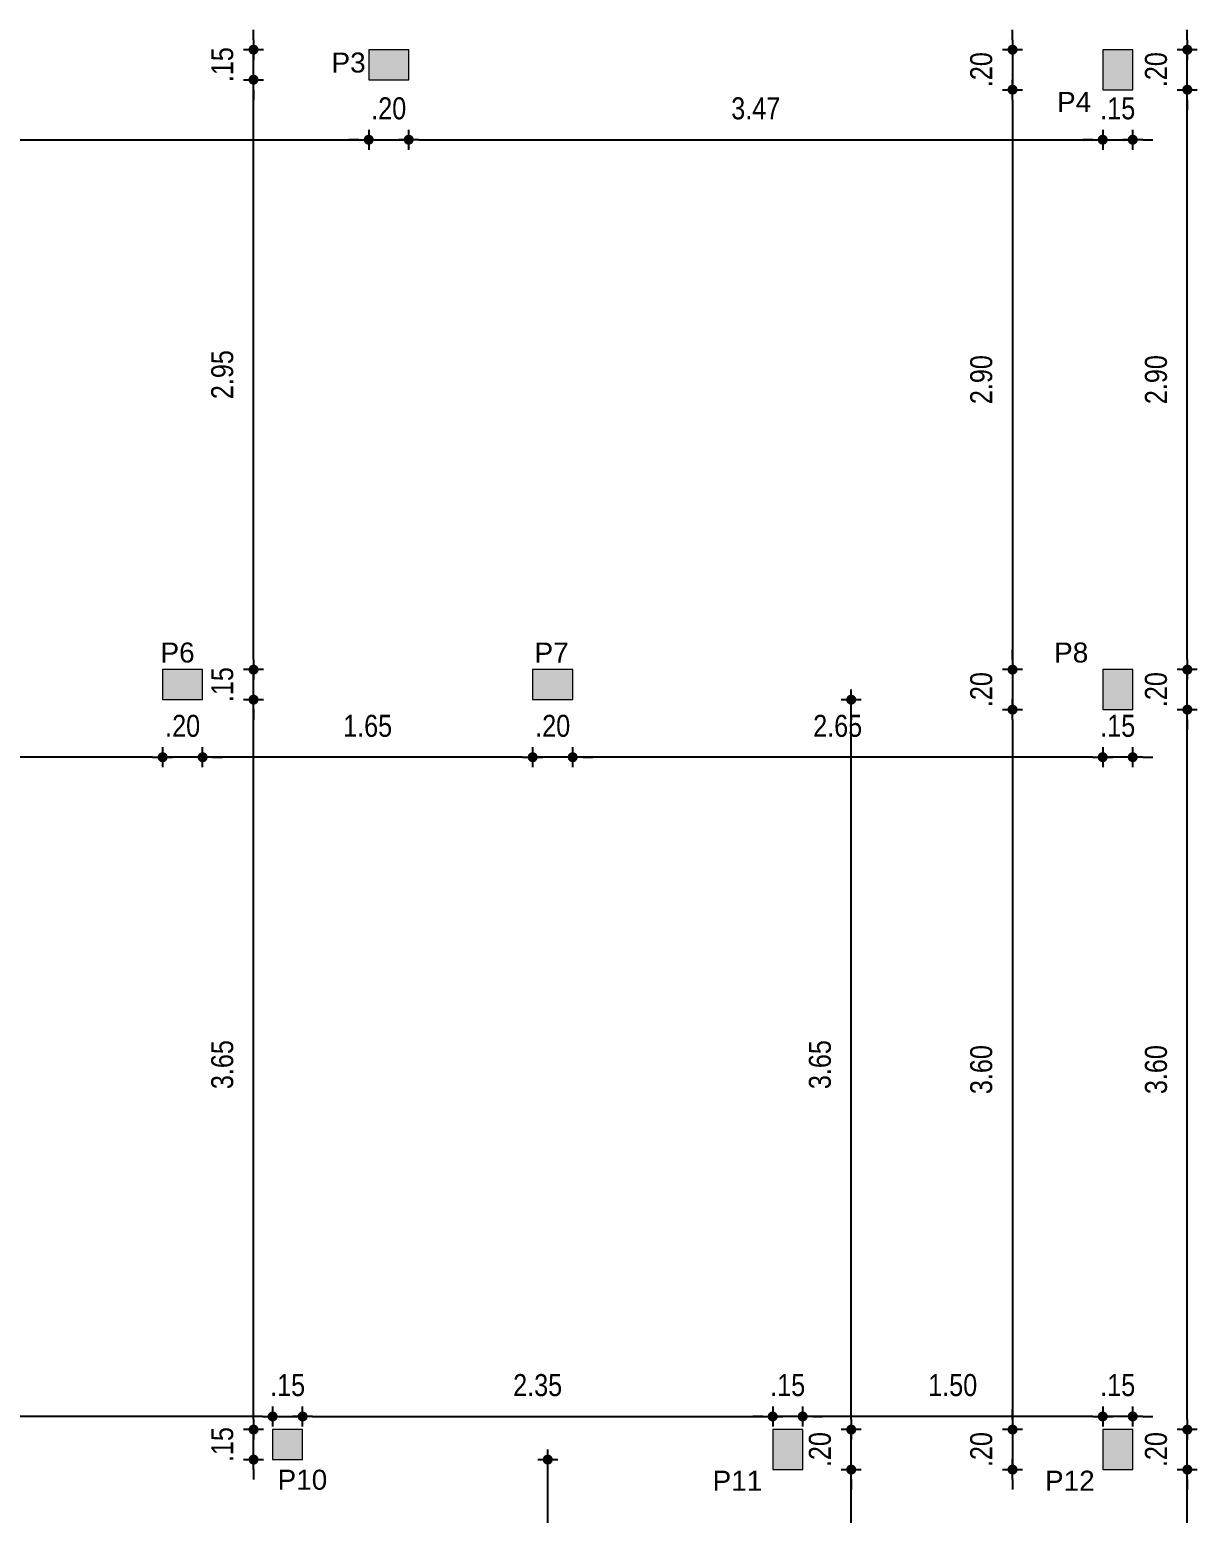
# Model space of a CAD drawing. Header units: millimetres. Extents: x 3212 to 6878, y 1640 to 3386.
# Drawn here: x 3345.85 to 3351.68, y 1711.59 to 1719 of the extents above; entities that cross this region are included whole.
import ezdxf

# ---------------------------------------------------------------- set-up
doc = ezdxf.new("R2010")
doc.units = ezdxf.units.MM
doc.header["$LTSCALE"] = 0.8
doc.layers.add('COTA', color=2, linetype='Continuous')
doc.layers.add('COTAS', color=53, linetype='Continuous', lineweight=9)
doc.layers.add('pilares', color=1, linetype='Continuous', lineweight=9)
doc.styles.add('CARIMBO_DADOS', font='arial.ttf', dxfattribs={"height": 0.1})
doc.styles.add('F2', font='ARIALN.TTF')
doc.dimstyles.new('ARQUITETURA', dxfattribs={"dimtxt": 0.11, "dimasz": 0.05, "dimexe": 0.1, "dimexo": 0, "dimgap": 0.1, "dimtad": 1, "dimzin": 5, "dimdsep": 46, "dimtxsty": 'F2', "dimblk": 'COTA', "dimcen": 0, "dimse1": 1, "dimse2": 1, "dimadec": 0, "dimazin": 0, "dimtfac": 2, "dimtix": 1, "dimtmove": 2, "dimatfit": 3, "dimldrblk": 'COTA', "dimfxl": 0, "dimtolj": 1, "dimtzin": 5, "dimarcsym": 0})

# ---------------------------------------------------------------- blocks, each defined once
blk = doc.blocks.new('COTA')
at = {"layer": 'COTA'}
for p, q in [((-1, 0), (1, 0)), ((0, 1), (0, -1))]:
    blk.add_line(p, q, dxfattribs=at)
at = {"layer": 'COTA', "const_width": 0.5}
blk.add_lwpolyline([(-0.25, 0, 1), (0.25, 0, 1)], format="xyb", close=True, dxfattribs=at)
blk = doc.blocks.new('*D842')
at = {"layer": 'COTAS', "color": 0, "lineweight": -2, "transparency": 16777216}
for p, q in [((3350.7611, 1718.9544), (3350.7611, 1719.0044)), ((3350.7611, 1718.9044), (3350.7611, 1718.7044)), ((3350.7611, 1718.6544), (3350.7611, 1718.6044))]:
    blk.add_line(p, q, dxfattribs=at)
at = {"layer": 'Defpoints', "color": 0, "transparency": 16777216}
for p in [(3351.3618, 1718.9044), (3350.7611, 1718.7044), (3351.3618, 1718.7044)]:
    blk.add_point(p, dxfattribs=at)
at = {"layer": 'COTAS', "color": 0, "lineweight": -2, "transparency": 16777216, "xscale": 0.05, "yscale": 0.05, "zscale": 0.05}
for p, rotation in [((3350.7611, 1718.9044), 270), ((3350.7611, 1718.7044), 90)]:
    blk.add_blockref('COTA', p, dxfattribs=dict(at, rotation=rotation))
at = {"layer": 'COTAS', "color": 0, "transparency": 16777216, "insert": (3350.6049, 1718.8044), "char_height": 0.11, "attachment_point": 5, "rotation": 90, "style": 'F2'}
blk.add_mtext('\\A1;.20', dxfattribs=at)
blk = doc.blocks.new('*D843')
at = {"layer": 'COTAS', "color": 0, "lineweight": -2, "transparency": 16777216}
blk.add_line((3350.7611, 1718.6544), (3350.7611, 1715.8544), dxfattribs=at)
at = {"layer": 'Defpoints', "color": 0, "transparency": 16777216}
for p in [(3351.3618, 1718.7044), (3350.7611, 1715.8044), (3351.2118, 1715.8044)]:
    blk.add_point(p, dxfattribs=at)
at = {"layer": 'COTAS', "color": 0, "lineweight": -2, "transparency": 16777216, "xscale": 0.05, "yscale": 0.05, "zscale": 0.05}
for p, rotation in [((3350.7611, 1718.7044), 90), ((3350.7611, 1715.8044), 270)]:
    blk.add_blockref('COTA', p, dxfattribs=dict(at, rotation=rotation))
at = {"layer": 'COTAS', "color": 0, "transparency": 16777216, "insert": (3350.6049, 1717.2544), "char_height": 0.11, "attachment_point": 5, "rotation": 90, "style": 'F2'}
blk.add_mtext('\\A1;2.90', dxfattribs=at)
blk = doc.blocks.new('*D844')
at = {"layer": 'COTAS', "color": 0, "lineweight": -2, "transparency": 16777216}
for p, q in [((3350.7611, 1715.8544), (3350.7611, 1715.9044)), ((3350.7611, 1715.8044), (3350.7611, 1715.6044)), ((3350.7611, 1715.5544), (3350.7611, 1715.5044))]:
    blk.add_line(p, q, dxfattribs=at)
at = {"layer": 'Defpoints', "color": 0, "transparency": 16777216}
for p in [(3351.2118, 1715.8044), (3350.7611, 1715.6044), (3351.2118, 1715.6044)]:
    blk.add_point(p, dxfattribs=at)
at = {"layer": 'COTAS', "color": 0, "lineweight": -2, "transparency": 16777216, "xscale": 0.05, "yscale": 0.05, "zscale": 0.05}
for p, rotation in [((3350.7611, 1715.8044), 270), ((3350.7611, 1715.6044), 90)]:
    blk.add_blockref('COTA', p, dxfattribs=dict(at, rotation=rotation))
at = {"layer": 'COTAS', "color": 0, "transparency": 16777216, "insert": (3350.6049, 1715.7044), "char_height": 0.11, "attachment_point": 5, "rotation": 90, "style": 'F2'}
blk.add_mtext('\\A1;.20', dxfattribs=at)
blk = doc.blocks.new('*D845')
at = {"layer": 'COTAS', "color": 0, "lineweight": -2, "transparency": 16777216}
blk.add_line((3350.7611, 1715.5544), (3350.7611, 1712.0544), dxfattribs=at)
at = {"layer": 'Defpoints', "color": 0, "transparency": 16777216}
for p in [(3351.2118, 1715.6044), (3350.7611, 1712.0044), (3351.2118, 1712.0044)]:
    blk.add_point(p, dxfattribs=at)
at = {"layer": 'COTAS', "color": 0, "lineweight": -2, "transparency": 16777216, "xscale": 0.05, "yscale": 0.05, "zscale": 0.05}
for p, rotation in [((3350.7611, 1715.6044), 90), ((3350.7611, 1712.0044), 270)]:
    blk.add_blockref('COTA', p, dxfattribs=dict(at, rotation=rotation))
at = {"layer": 'COTAS', "color": 0, "transparency": 16777216, "insert": (3350.6049, 1713.8044), "char_height": 0.11, "attachment_point": 5, "rotation": 90, "style": 'F2'}
blk.add_mtext('\\A1;3.60', dxfattribs=at)
blk = doc.blocks.new('*D846')
at = {"layer": 'COTAS', "color": 0, "lineweight": -2, "transparency": 16777216}
for p, q in [((3350.7611, 1712.0544), (3350.7611, 1712.1044)), ((3350.7611, 1712.0044), (3350.7611, 1711.8044)), ((3350.7611, 1711.7544), (3350.7611, 1711.7044))]:
    blk.add_line(p, q, dxfattribs=at)
at = {"layer": 'Defpoints', "color": 0, "transparency": 16777216}
for p in [(3351.2118, 1712.0044), (3350.7611, 1711.8044), (3351.2118, 1711.8044)]:
    blk.add_point(p, dxfattribs=at)
at = {"layer": 'COTAS', "color": 0, "lineweight": -2, "transparency": 16777216, "xscale": 0.05, "yscale": 0.05, "zscale": 0.05}
for p, rotation in [((3350.7611, 1712.0044), 270), ((3350.7611, 1711.8044), 90)]:
    blk.add_blockref('COTA', p, dxfattribs=dict(at, rotation=rotation))
at = {"layer": 'COTAS', "color": 0, "transparency": 16777216, "insert": (3350.6049, 1711.9044), "char_height": 0.11, "attachment_point": 5, "rotation": 90, "style": 'F2'}
blk.add_mtext('\\A1;.20', dxfattribs=at)
blk = doc.blocks.new('*D747')
at = {"layer": 'COTAS', "color": 0, "lineweight": -2, "transparency": 16777216}
blk.add_line((3343.8618, 1718.4542), (3347.4921, 1718.4542), dxfattribs=at)
at = {"layer": 'Defpoints', "color": 0, "transparency": 16777216}
for p in [(3343.8118, 1718.6042), (3347.5421, 1718.6042), (3347.5421, 1718.4542)]:
    blk.add_point(p, dxfattribs=at)
at = {"layer": 'COTAS', "color": 0, "lineweight": -2, "transparency": 16777216, "xscale": 0.05, "yscale": 0.05, "zscale": 0.05, "rotation": 180}
blk.add_blockref('COTA', (3343.8118, 1718.4542), dxfattribs=at)
at = {"layer": 'COTAS', "color": 0, "lineweight": -2, "transparency": 16777216, "xscale": 0.05, "yscale": 0.05, "zscale": 0.05}
blk.add_blockref('COTA', (3347.5421, 1718.4542), dxfattribs=at)
at = {"layer": 'COTAS', "color": 0, "transparency": 16777216, "insert": (3345.677, 1718.6104), "char_height": 0.11, "attachment_point": 5, "style": 'F2'}
blk.add_mtext('\\A1;3.73', dxfattribs=at)
blk = doc.blocks.new('*D748')
at = {"layer": 'COTAS', "color": 0, "lineweight": -2, "transparency": 16777216}
for p, q in [((3347.4921, 1718.4542), (3347.4421, 1718.4542)), ((3347.5421, 1718.4542), (3347.7421, 1718.4542)), ((3347.7921, 1718.4542), (3347.8421, 1718.4542))]:
    blk.add_line(p, q, dxfattribs=at)
at = {"layer": 'Defpoints', "color": 0, "transparency": 16777216}
for p in [(3347.5421, 1718.6042), (3347.7421, 1718.4542), (3347.7421, 1718.4542)]:
    blk.add_point(p, dxfattribs=at)
at = {"layer": 'COTAS', "color": 0, "lineweight": -2, "transparency": 16777216, "xscale": 0.05, "yscale": 0.05, "zscale": 0.05}
blk.add_blockref('COTA', (3347.5421, 1718.4542), dxfattribs=at)
at = {"layer": 'COTAS', "color": 0, "lineweight": -2, "transparency": 16777216, "xscale": 0.05, "yscale": 0.05, "zscale": 0.05, "rotation": 180}
blk.add_blockref('COTA', (3347.7421, 1718.4542), dxfattribs=at)
at = {"layer": 'COTAS', "color": 0, "transparency": 16777216, "insert": (3347.6421, 1718.6104), "char_height": 0.11, "attachment_point": 5, "style": 'F2'}
blk.add_mtext('\\A1;.20', dxfattribs=at)
blk = doc.blocks.new('*D749')
at = {"layer": 'COTAS', "color": 0, "lineweight": -2, "transparency": 16777216}
blk.add_line((3347.7921, 1718.4542), (3351.1618, 1718.4542), dxfattribs=at)
at = {"layer": 'Defpoints', "color": 0, "transparency": 16777216}
for p in [(3347.7421, 1718.4542), (3351.2118, 1718.4542), (3351.2118, 1718.4542)]:
    blk.add_point(p, dxfattribs=at)
at = {"layer": 'COTAS', "color": 0, "lineweight": -2, "transparency": 16777216, "xscale": 0.05, "yscale": 0.05, "zscale": 0.05, "rotation": 180}
blk.add_blockref('COTA', (3347.7421, 1718.4542), dxfattribs=at)
at = {"layer": 'COTAS', "color": 0, "lineweight": -2, "transparency": 16777216, "xscale": 0.05, "yscale": 0.05, "zscale": 0.05}
blk.add_blockref('COTA', (3351.2118, 1718.4542), dxfattribs=at)
at = {"layer": 'COTAS', "color": 0, "transparency": 16777216, "insert": (3349.477, 1718.6104), "char_height": 0.11, "attachment_point": 5, "style": 'F2'}
blk.add_mtext('\\A1;3.47', dxfattribs=at)
blk = doc.blocks.new('*D750')
at = {"layer": 'COTAS', "color": 0, "lineweight": -2, "transparency": 16777216}
for p, q in [((3351.1618, 1718.4542), (3351.1118, 1718.4542)), ((3351.2118, 1718.4542), (3351.3618, 1718.4542)), ((3351.4118, 1718.4542), (3351.4618, 1718.4542))]:
    blk.add_line(p, q, dxfattribs=at)
at = {"layer": 'Defpoints', "color": 0, "transparency": 16777216}
for p in [(3351.2118, 1718.4542), (3351.3618, 1718.4542), (3351.3618, 1718.4542)]:
    blk.add_point(p, dxfattribs=at)
at = {"layer": 'COTAS', "color": 0, "lineweight": -2, "transparency": 16777216, "xscale": 0.05, "yscale": 0.05, "zscale": 0.05}
blk.add_blockref('COTA', (3351.2118, 1718.4542), dxfattribs=at)
at = {"layer": 'COTAS', "color": 0, "lineweight": -2, "transparency": 16777216, "xscale": 0.05, "yscale": 0.05, "zscale": 0.05, "rotation": 180}
blk.add_blockref('COTA', (3351.3618, 1718.4542), dxfattribs=at)
at = {"layer": 'COTAS', "color": 0, "transparency": 16777216, "insert": (3351.2868, 1718.6104), "char_height": 0.11, "attachment_point": 5, "style": 'F2'}
blk.add_mtext('\\A1;.15', dxfattribs=at)
blk = doc.blocks.new('*D853')
at = {"layer": 'COTAS', "color": 0, "lineweight": -2, "transparency": 16777216}
blk.add_line((3351.1618, 1712.0702), (3349.7618, 1712.0702), dxfattribs=at)
at = {"layer": 'Defpoints', "color": 0, "transparency": 16777216}
for p in [(3349.7118, 1712.0702), (3349.7118, 1712.0044), (3351.2118, 1712.0044)]:
    blk.add_point(p, dxfattribs=at)
at = {"layer": 'COTAS', "color": 0, "lineweight": -2, "transparency": 16777216, "xscale": 0.05, "yscale": 0.05, "zscale": 0.05, "rotation": 180}
blk.add_blockref('COTA', (3349.7118, 1712.0702), dxfattribs=at)
at = {"layer": 'COTAS', "color": 0, "lineweight": -2, "transparency": 16777216, "xscale": 0.05, "yscale": 0.05, "zscale": 0.05}
blk.add_blockref('COTA', (3351.2118, 1712.0702), dxfattribs=at)
at = {"layer": 'COTAS', "color": 0, "transparency": 16777216, "insert": (3350.4618, 1712.2263), "char_height": 0.11, "attachment_point": 5, "style": 'F2'}
blk.add_mtext('\\A1;1.50', dxfattribs=at)
blk = doc.blocks.new('*D854')
at = {"layer": 'COTAS', "color": 0, "lineweight": -2, "transparency": 16777216}
for p, q in [((3349.5118, 1712.0702), (3349.4618, 1712.0702)), ((3349.7118, 1712.0702), (3349.5618, 1712.0702)), ((3349.7618, 1712.0702), (3349.8118, 1712.0702))]:
    blk.add_line(p, q, dxfattribs=at)
at = {"layer": 'Defpoints', "color": 0, "transparency": 16777216}
for p in [(3349.5618, 1712.0702), (3349.5618, 1712.0044), (3349.7118, 1712.0044)]:
    blk.add_point(p, dxfattribs=at)
at = {"layer": 'COTAS', "color": 0, "lineweight": -2, "transparency": 16777216, "xscale": 0.05, "yscale": 0.05, "zscale": 0.05}
blk.add_blockref('COTA', (3349.5618, 1712.0702), dxfattribs=at)
at = {"layer": 'COTAS', "color": 0, "lineweight": -2, "transparency": 16777216, "xscale": 0.05, "yscale": 0.05, "zscale": 0.05, "rotation": 180}
blk.add_blockref('COTA', (3349.7118, 1712.0702), dxfattribs=at)
at = {"layer": 'COTAS', "color": 0, "transparency": 16777216, "insert": (3349.6368, 1712.2263), "char_height": 0.11, "attachment_point": 5, "style": 'F2'}
blk.add_mtext('\\A1;.15', dxfattribs=at)
blk = doc.blocks.new('*D757')
at = {"layer": 'COTAS', "color": 0, "lineweight": -2, "transparency": 16777216}
blk.add_line((3347.0118, 1712.0702), (3343.8618, 1712.0702), dxfattribs=at)
at = {"layer": 'Defpoints', "color": 0, "transparency": 16777216}
for p in [(3343.8118, 1712.0702), (3343.8118, 1712.0044), (3347.0618, 1712.0044)]:
    blk.add_point(p, dxfattribs=at)
at = {"layer": 'COTAS', "color": 0, "lineweight": -2, "transparency": 16777216, "xscale": 0.05, "yscale": 0.05, "zscale": 0.05, "rotation": 180}
blk.add_blockref('COTA', (3343.8118, 1712.0702), dxfattribs=at)
at = {"layer": 'COTAS', "color": 0, "lineweight": -2, "transparency": 16777216, "xscale": 0.05, "yscale": 0.05, "zscale": 0.05}
blk.add_blockref('COTA', (3347.0618, 1712.0702), dxfattribs=at)
at = {"layer": 'COTAS', "color": 0, "transparency": 16777216, "insert": (3345.4368, 1712.2263), "char_height": 0.11, "attachment_point": 5, "style": 'F2'}
blk.add_mtext('\\A1;3.25', dxfattribs=at)
blk = doc.blocks.new('*D855')
at = {"layer": 'COTAS', "color": 0, "lineweight": -2, "transparency": 16777216}
for p, q in [((3351.1618, 1712.0702), (3351.1118, 1712.0702)), ((3351.3618, 1712.0702), (3351.2118, 1712.0702)), ((3351.4118, 1712.0702), (3351.4618, 1712.0702))]:
    blk.add_line(p, q, dxfattribs=at)
at = {"layer": 'Defpoints', "color": 0, "transparency": 16777216}
for p in [(3351.2118, 1712.0702), (3351.2118, 1712.0044), (3351.3618, 1712.0044)]:
    blk.add_point(p, dxfattribs=at)
at = {"layer": 'COTAS', "color": 0, "lineweight": -2, "transparency": 16777216, "xscale": 0.05, "yscale": 0.05, "zscale": 0.05}
blk.add_blockref('COTA', (3351.2118, 1712.0702), dxfattribs=at)
at = {"layer": 'COTAS', "color": 0, "lineweight": -2, "transparency": 16777216, "xscale": 0.05, "yscale": 0.05, "zscale": 0.05, "rotation": 180}
blk.add_blockref('COTA', (3351.3618, 1712.0702), dxfattribs=at)
at = {"layer": 'COTAS', "color": 0, "transparency": 16777216, "insert": (3351.2868, 1712.2263), "char_height": 0.11, "attachment_point": 5, "style": 'F2'}
blk.add_mtext('\\A1;.15', dxfattribs=at)
blk = doc.blocks.new('*D856')
at = {"layer": 'COTAS', "color": 0, "lineweight": -2, "transparency": 16777216}
for p, q in [((3351.1618, 1715.3666), (3351.1118, 1715.3666)), ((3351.3618, 1715.3666), (3351.2118, 1715.3666)), ((3351.4118, 1715.3666), (3351.4618, 1715.3666))]:
    blk.add_line(p, q, dxfattribs=at)
at = {"layer": 'Defpoints', "color": 0, "transparency": 16777216}
for p in [(3351.2118, 1715.8044), (3351.3618, 1715.8044), (3351.2118, 1715.3666)]:
    blk.add_point(p, dxfattribs=at)
at = {"layer": 'COTAS', "color": 0, "lineweight": -2, "transparency": 16777216, "xscale": 0.05, "yscale": 0.05, "zscale": 0.05}
blk.add_blockref('COTA', (3351.2118, 1715.3666), dxfattribs=at)
at = {"layer": 'COTAS', "color": 0, "lineweight": -2, "transparency": 16777216, "xscale": 0.05, "yscale": 0.05, "zscale": 0.05, "rotation": 180}
blk.add_blockref('COTA', (3351.3618, 1715.3666), dxfattribs=at)
at = {"layer": 'COTAS', "color": 0, "transparency": 16777216, "insert": (3351.2868, 1715.5227), "char_height": 0.11, "attachment_point": 5, "style": 'F2'}
blk.add_mtext('\\A1;.15', dxfattribs=at)
blk = doc.blocks.new('*D857')
at = {"layer": 'COTAS', "color": 0, "lineweight": -2, "transparency": 16777216}
blk.add_line((3351.1618, 1715.3666), (3348.6118, 1715.3666), dxfattribs=at)
at = {"layer": 'Defpoints', "color": 0, "transparency": 16777216}
for p in [(3351.2118, 1715.8044), (3348.5618, 1715.6544), (3348.5618, 1715.3666)]:
    blk.add_point(p, dxfattribs=at)
at = {"layer": 'COTAS', "color": 0, "lineweight": -2, "transparency": 16777216, "xscale": 0.05, "yscale": 0.05, "zscale": 0.05, "rotation": 180}
blk.add_blockref('COTA', (3348.5618, 1715.3666), dxfattribs=at)
at = {"layer": 'COTAS', "color": 0, "lineweight": -2, "transparency": 16777216, "xscale": 0.05, "yscale": 0.05, "zscale": 0.05}
blk.add_blockref('COTA', (3351.2118, 1715.3666), dxfattribs=at)
at = {"layer": 'COTAS', "color": 0, "transparency": 16777216, "insert": (3349.8868, 1715.5227), "char_height": 0.11, "attachment_point": 5, "style": 'F2'}
blk.add_mtext('\\A1;2.65', dxfattribs=at)
blk = doc.blocks.new('*D858')
at = {"layer": 'COTAS', "color": 0, "lineweight": -2, "transparency": 16777216}
for p, q in [((3348.3118, 1715.3666), (3348.2618, 1715.3666)), ((3348.5618, 1715.3666), (3348.3618, 1715.3666)), ((3348.6118, 1715.3666), (3348.6618, 1715.3666))]:
    blk.add_line(p, q, dxfattribs=at)
at = {"layer": 'Defpoints', "color": 0, "transparency": 16777216}
for p in [(3348.3618, 1715.6544), (3348.5618, 1715.6544), (3348.3618, 1715.3666)]:
    blk.add_point(p, dxfattribs=at)
at = {"layer": 'COTAS', "color": 0, "lineweight": -2, "transparency": 16777216, "xscale": 0.05, "yscale": 0.05, "zscale": 0.05}
blk.add_blockref('COTA', (3348.3618, 1715.3666), dxfattribs=at)
at = {"layer": 'COTAS', "color": 0, "lineweight": -2, "transparency": 16777216, "xscale": 0.05, "yscale": 0.05, "zscale": 0.05, "rotation": 180}
blk.add_blockref('COTA', (3348.5618, 1715.3666), dxfattribs=at)
at = {"layer": 'COTAS', "color": 0, "transparency": 16777216, "insert": (3348.4618, 1715.5227), "char_height": 0.11, "attachment_point": 5, "style": 'F2'}
blk.add_mtext('\\A1;.20', dxfattribs=at)
blk = doc.blocks.new('*D859')
at = {"layer": 'COTAS', "color": 0, "lineweight": -2, "transparency": 16777216}
blk.add_line((3348.3118, 1715.3666), (3346.7618, 1715.3666), dxfattribs=at)
at = {"layer": 'Defpoints', "color": 0, "transparency": 16777216}
for p in [(3346.7118, 1715.6544), (3348.3618, 1715.6544), (3346.7118, 1715.3666)]:
    blk.add_point(p, dxfattribs=at)
at = {"layer": 'COTAS', "color": 0, "lineweight": -2, "transparency": 16777216, "xscale": 0.05, "yscale": 0.05, "zscale": 0.05, "rotation": 180}
blk.add_blockref('COTA', (3346.7118, 1715.3666), dxfattribs=at)
at = {"layer": 'COTAS', "color": 0, "lineweight": -2, "transparency": 16777216, "xscale": 0.05, "yscale": 0.05, "zscale": 0.05}
blk.add_blockref('COTA', (3348.3618, 1715.3666), dxfattribs=at)
at = {"layer": 'COTAS', "color": 0, "transparency": 16777216, "insert": (3347.5368, 1715.5227), "char_height": 0.11, "attachment_point": 5, "style": 'F2'}
blk.add_mtext('\\A1;1.65', dxfattribs=at)
blk = doc.blocks.new('*D860')
at = {"layer": 'COTAS', "color": 0, "lineweight": -2, "transparency": 16777216}
for p, q in [((3346.4618, 1715.3666), (3346.4118, 1715.3666)), ((3346.7118, 1715.3666), (3346.5118, 1715.3666)), ((3346.7618, 1715.3666), (3346.8118, 1715.3666))]:
    blk.add_line(p, q, dxfattribs=at)
at = {"layer": 'Defpoints', "color": 0, "transparency": 16777216}
for p in [(3346.5118, 1715.6544), (3346.7118, 1715.6544), (3346.5118, 1715.3666)]:
    blk.add_point(p, dxfattribs=at)
at = {"layer": 'COTAS', "color": 0, "lineweight": -2, "transparency": 16777216, "xscale": 0.05, "yscale": 0.05, "zscale": 0.05}
blk.add_blockref('COTA', (3346.5118, 1715.3666), dxfattribs=at)
at = {"layer": 'COTAS', "color": 0, "lineweight": -2, "transparency": 16777216, "xscale": 0.05, "yscale": 0.05, "zscale": 0.05, "rotation": 180}
blk.add_blockref('COTA', (3346.7118, 1715.3666), dxfattribs=at)
at = {"layer": 'COTAS', "color": 0, "transparency": 16777216, "insert": (3346.6118, 1715.5227), "char_height": 0.11, "attachment_point": 5, "style": 'F2'}
blk.add_mtext('\\A1;.20', dxfattribs=at)
blk = doc.blocks.new('*D861')
at = {"layer": 'COTAS', "color": 0, "lineweight": -2, "transparency": 16777216}
blk.add_line((3346.4618, 1715.3666), (3343.8618, 1715.3666), dxfattribs=at)
at = {"layer": 'Defpoints', "color": 0, "transparency": 16777216}
for p in [(3346.5118, 1715.6544), (3343.8118, 1715.6044), (3343.8118, 1715.3666)]:
    blk.add_point(p, dxfattribs=at)
at = {"layer": 'COTAS', "color": 0, "lineweight": -2, "transparency": 16777216, "xscale": 0.05, "yscale": 0.05, "zscale": 0.05, "rotation": 180}
blk.add_blockref('COTA', (3343.8118, 1715.3666), dxfattribs=at)
at = {"layer": 'COTAS', "color": 0, "lineweight": -2, "transparency": 16777216, "xscale": 0.05, "yscale": 0.05, "zscale": 0.05}
blk.add_blockref('COTA', (3346.5118, 1715.3666), dxfattribs=at)
at = {"layer": 'COTAS', "color": 0, "transparency": 16777216, "insert": (3345.1618, 1715.5227), "char_height": 0.11, "attachment_point": 5, "style": 'F2'}
blk.add_mtext('\\A1;2.70', dxfattribs=at)
blk = doc.blocks.new('*D823')
at = {"layer": 'COTAS', "color": 0, "lineweight": -2, "transparency": 16777216}
blk.add_line((3351.6348, 1708.4044), (3351.6348, 1711.7544), dxfattribs=at)
at = {"layer": 'Defpoints', "color": 0, "transparency": 16777216}
for p in [(3351.3618, 1711.8044), (3351.6348, 1711.8044), (3351.3618, 1708.3544)]:
    blk.add_point(p, dxfattribs=at)
at = {"layer": 'COTAS', "color": 0, "lineweight": -2, "transparency": 16777216, "xscale": 0.05, "yscale": 0.05, "zscale": 0.05}
for p, rotation in [((3351.6348, 1711.8044), 90), ((3351.6348, 1708.3544), 270)]:
    blk.add_blockref('COTA', p, dxfattribs=dict(at, rotation=rotation))
at = {"layer": 'COTAS', "color": 0, "transparency": 16777216, "insert": (3351.4786, 1710.0794), "char_height": 0.11, "attachment_point": 5, "rotation": 90, "style": 'F2'}
blk.add_mtext('\\A1;3.45', dxfattribs=at)
blk = doc.blocks.new('*D824')
at = {"layer": 'COTAS', "color": 0, "lineweight": -2, "transparency": 16777216}
for p, q in [((3351.6348, 1712.0544), (3351.6348, 1712.1044)), ((3351.6348, 1711.8044), (3351.6348, 1712.0044)), ((3351.6348, 1711.7544), (3351.6348, 1711.7044))]:
    blk.add_line(p, q, dxfattribs=at)
at = {"layer": 'Defpoints', "color": 0, "transparency": 16777216}
for p in [(3351.3618, 1712.0044), (3351.6348, 1712.0044), (3351.3618, 1711.8044)]:
    blk.add_point(p, dxfattribs=at)
at = {"layer": 'COTAS', "color": 0, "lineweight": -2, "transparency": 16777216, "xscale": 0.05, "yscale": 0.05, "zscale": 0.05}
for p, rotation in [((3351.6348, 1712.0044), 270), ((3351.6348, 1711.8044), 90)]:
    blk.add_blockref('COTA', p, dxfattribs=dict(at, rotation=rotation))
at = {"layer": 'COTAS', "color": 0, "transparency": 16777216, "insert": (3351.4786, 1711.9044), "char_height": 0.11, "attachment_point": 5, "rotation": 90, "style": 'F2'}
blk.add_mtext('\\A1;.20', dxfattribs=at)
blk = doc.blocks.new('*D825')
at = {"layer": 'COTAS', "color": 0, "lineweight": -2, "transparency": 16777216}
blk.add_line((3351.6348, 1712.0544), (3351.6348, 1715.5544), dxfattribs=at)
at = {"layer": 'Defpoints', "color": 0, "transparency": 16777216}
for p in [(3351.3618, 1715.6044), (3351.6348, 1715.6044), (3351.3618, 1712.0044)]:
    blk.add_point(p, dxfattribs=at)
at = {"layer": 'COTAS', "color": 0, "lineweight": -2, "transparency": 16777216, "xscale": 0.05, "yscale": 0.05, "zscale": 0.05}
for p, rotation in [((3351.6348, 1715.6044), 90), ((3351.6348, 1712.0044), 270)]:
    blk.add_blockref('COTA', p, dxfattribs=dict(at, rotation=rotation))
at = {"layer": 'COTAS', "color": 0, "transparency": 16777216, "insert": (3351.4786, 1713.8044), "char_height": 0.11, "attachment_point": 5, "rotation": 90, "style": 'F2'}
blk.add_mtext('\\A1;3.60', dxfattribs=at)
blk = doc.blocks.new('*D826')
at = {"layer": 'COTAS', "color": 0, "lineweight": -2, "transparency": 16777216}
for p, q in [((3351.6348, 1715.8544), (3351.6348, 1715.9044)), ((3351.6348, 1715.6044), (3351.6348, 1715.8044)), ((3351.6348, 1715.5544), (3351.6348, 1715.5044))]:
    blk.add_line(p, q, dxfattribs=at)
at = {"layer": 'Defpoints', "color": 0, "transparency": 16777216}
for p in [(3351.3618, 1715.8044), (3351.6348, 1715.8044), (3351.3618, 1715.6044)]:
    blk.add_point(p, dxfattribs=at)
at = {"layer": 'COTAS', "color": 0, "lineweight": -2, "transparency": 16777216, "xscale": 0.05, "yscale": 0.05, "zscale": 0.05}
for p, rotation in [((3351.6348, 1715.8044), 270), ((3351.6348, 1715.6044), 90)]:
    blk.add_blockref('COTA', p, dxfattribs=dict(at, rotation=rotation))
at = {"layer": 'COTAS', "color": 0, "transparency": 16777216, "insert": (3351.4786, 1715.7044), "char_height": 0.11, "attachment_point": 5, "rotation": 90, "style": 'F2'}
blk.add_mtext('\\A1;.20', dxfattribs=at)
blk = doc.blocks.new('*D736')
at = {"layer": 'COTAS', "color": 0, "lineweight": -2, "transparency": 16777216}
blk.add_line((3351.6348, 1715.8544), (3351.6348, 1718.6544), dxfattribs=at)
at = {"layer": 'Defpoints', "color": 0, "transparency": 16777216}
for p in [(3351.3618, 1718.7044), (3351.6348, 1718.7044), (3351.3618, 1715.8044)]:
    blk.add_point(p, dxfattribs=at)
at = {"layer": 'COTAS', "color": 0, "lineweight": -2, "transparency": 16777216, "xscale": 0.05, "yscale": 0.05, "zscale": 0.05}
for p, rotation in [((3351.6348, 1718.7044), 90), ((3351.6348, 1715.8044), 270)]:
    blk.add_blockref('COTA', p, dxfattribs=dict(at, rotation=rotation))
at = {"layer": 'COTAS', "color": 0, "transparency": 16777216, "insert": (3351.4786, 1717.2544), "char_height": 0.11, "attachment_point": 5, "rotation": 90, "style": 'F2'}
blk.add_mtext('\\A1;2.90', dxfattribs=at)
blk = doc.blocks.new('*D737')
at = {"layer": 'COTAS', "color": 0, "lineweight": -2, "transparency": 16777216}
for p, q in [((3351.6348, 1718.9544), (3351.6348, 1719.0044)), ((3351.6348, 1718.7044), (3351.6348, 1718.9044)), ((3351.6348, 1718.6544), (3351.6348, 1718.6044))]:
    blk.add_line(p, q, dxfattribs=at)
at = {"layer": 'Defpoints', "color": 0, "transparency": 16777216}
for p in [(3351.3618, 1718.9044), (3351.6348, 1718.9044), (3351.3618, 1718.7044)]:
    blk.add_point(p, dxfattribs=at)
at = {"layer": 'COTAS', "color": 0, "lineweight": -2, "transparency": 16777216, "xscale": 0.05, "yscale": 0.05, "zscale": 0.05}
for p, rotation in [((3351.6348, 1718.9044), 270), ((3351.6348, 1718.7044), 90)]:
    blk.add_blockref('COTA', p, dxfattribs=dict(at, rotation=rotation))
at = {"layer": 'COTAS', "color": 0, "transparency": 16777216, "insert": (3351.4786, 1718.8044), "char_height": 0.11, "attachment_point": 5, "rotation": 90, "style": 'F2'}
blk.add_mtext('\\A1;.20', dxfattribs=at)
blk = doc.blocks.new('pilar')
at = {"layer": 'pilares'}
for p, q in [((0.0975, 0.0556), (-0.0525, 0.0556)), ((-0.0525, 0.0556), (-0.0525, -0.0944)), ((0.0975, -0.0944), (0.0975, 0.0556)), ((-0.0525, -0.0944), (0.0975, -0.0944))]:
    blk.add_line(p, q, dxfattribs=at)
blk = doc.blocks.new('*D827')
at = {"layer": 'COTAS', "color": 0, "lineweight": -2, "transparency": 16777216}
for p, q in [((3347.0118, 1712.07), (3346.9618, 1712.07)), ((3347.0618, 1712.07), (3347.2118, 1712.07)), ((3347.2618, 1712.07), (3347.3118, 1712.07))]:
    blk.add_line(p, q, dxfattribs=at)
at = {"layer": 'Defpoints', "color": 0, "transparency": 16777216}
for p in [(3347.0618, 1712.0044), (3347.2118, 1712.07), (3347.2118, 1712.0044)]:
    blk.add_point(p, dxfattribs=at)
at = {"layer": 'COTAS', "color": 0, "lineweight": -2, "transparency": 16777216, "xscale": 0.05, "yscale": 0.05, "zscale": 0.05}
blk.add_blockref('COTA', (3347.0618, 1712.07), dxfattribs=at)
at = {"layer": 'COTAS', "color": 0, "lineweight": -2, "transparency": 16777216, "xscale": 0.05, "yscale": 0.05, "zscale": 0.05, "rotation": 180}
blk.add_blockref('COTA', (3347.2118, 1712.07), dxfattribs=at)
at = {"layer": 'COTAS', "color": 0, "transparency": 16777216, "insert": (3347.1368, 1712.2262), "char_height": 0.11, "attachment_point": 5, "style": 'F2'}
blk.add_mtext('\\A1;.15', dxfattribs=at)
blk = doc.blocks.new('*D828')
at = {"layer": 'COTAS', "color": 0, "lineweight": -2, "transparency": 16777216}
blk.add_line((3347.2618, 1712.07), (3349.5118, 1712.07), dxfattribs=at)
at = {"layer": 'Defpoints', "color": 0, "transparency": 16777216}
for p in [(3347.2118, 1712.0044), (3349.5618, 1712.0702), (3349.5618, 1712.07)]:
    blk.add_point(p, dxfattribs=at)
at = {"layer": 'COTAS', "color": 0, "lineweight": -2, "transparency": 16777216, "xscale": 0.05, "yscale": 0.05, "zscale": 0.05, "rotation": 180}
blk.add_blockref('COTA', (3347.2118, 1712.07), dxfattribs=at)
at = {"layer": 'COTAS', "color": 0, "lineweight": -2, "transparency": 16777216, "xscale": 0.05, "yscale": 0.05, "zscale": 0.05}
blk.add_blockref('COTA', (3349.5618, 1712.07), dxfattribs=at)
at = {"layer": 'COTAS', "color": 0, "transparency": 16777216, "insert": (3348.3868, 1712.2262), "char_height": 0.11, "attachment_point": 5, "style": 'F2'}
blk.add_mtext('\\A1;2.35', dxfattribs=at)
blk = doc.blocks.new('*D829')
at = {"layer": 'COTAS', "color": 0, "lineweight": -2, "transparency": 16777216}
for p, q in [((3346.9665, 1712.0544), (3346.9665, 1712.1044)), ((3346.9665, 1711.8544), (3346.9665, 1712.0044)), ((3346.9665, 1711.8044), (3346.9665, 1711.7544))]:
    blk.add_line(p, q, dxfattribs=at)
at = {"layer": 'Defpoints', "color": 0, "transparency": 16777216}
for p in [(3346.9665, 1712.0044), (3347.0618, 1712.0044), (3347.0618, 1711.8544)]:
    blk.add_point(p, dxfattribs=at)
at = {"layer": 'COTAS', "color": 0, "lineweight": -2, "transparency": 16777216, "xscale": 0.05, "yscale": 0.05, "zscale": 0.05}
for p, rotation in [((3346.9665, 1712.0044), 270), ((3346.9665, 1711.8544), 90)]:
    blk.add_blockref('COTA', p, dxfattribs=dict(at, rotation=rotation))
at = {"layer": 'COTAS', "color": 0, "transparency": 16777216, "insert": (3346.8103, 1711.9294), "char_height": 0.11, "attachment_point": 5, "rotation": 90, "style": 'F2'}
blk.add_mtext('\\A1;.15', dxfattribs=at)
blk = doc.blocks.new('*D738')
at = {"layer": 'COTAS', "color": 0, "lineweight": -2, "transparency": 16777216}
blk.add_line((3346.9665, 1712.0544), (3346.9665, 1715.6044), dxfattribs=at)
at = {"layer": 'Defpoints', "color": 0, "transparency": 16777216}
for p in [(3346.9665, 1715.6544), (3346.9665, 1715.6544), (3347.0618, 1712.0044)]:
    blk.add_point(p, dxfattribs=at)
at = {"layer": 'COTAS', "color": 0, "lineweight": -2, "transparency": 16777216, "xscale": 0.05, "yscale": 0.05, "zscale": 0.05}
for p, rotation in [((3346.9665, 1715.6544), 90), ((3346.9665, 1712.0044), 270)]:
    blk.add_blockref('COTA', p, dxfattribs=dict(at, rotation=rotation))
at = {"layer": 'COTAS', "color": 0, "transparency": 16777216, "insert": (3346.8103, 1713.8294), "char_height": 0.11, "attachment_point": 5, "rotation": 90, "style": 'F2'}
blk.add_mtext('\\A1;3.65', dxfattribs=at)
blk = doc.blocks.new('*D830')
at = {"layer": 'COTAS', "color": 0, "lineweight": -2, "transparency": 16777216}
for p, q in [((3346.9665, 1715.8544), (3346.9665, 1715.9044)), ((3346.9665, 1715.6544), (3346.9665, 1715.8044)), ((3346.9665, 1715.6044), (3346.9665, 1715.5544))]:
    blk.add_line(p, q, dxfattribs=at)
at = {"layer": 'Defpoints', "color": 0, "transparency": 16777216}
for p in [(3346.7118, 1715.8044), (3346.9665, 1715.8044), (3346.9665, 1715.6544)]:
    blk.add_point(p, dxfattribs=at)
at = {"layer": 'COTAS', "color": 0, "lineweight": -2, "transparency": 16777216, "xscale": 0.05, "yscale": 0.05, "zscale": 0.05}
for p, rotation in [((3346.9665, 1715.8044), 270), ((3346.9665, 1715.6544), 90)]:
    blk.add_blockref('COTA', p, dxfattribs=dict(at, rotation=rotation))
at = {"layer": 'COTAS', "color": 0, "transparency": 16777216, "insert": (3346.8103, 1715.7294), "char_height": 0.11, "attachment_point": 5, "rotation": 90, "style": 'F2'}
blk.add_mtext('\\A1;.15', dxfattribs=at)
blk = doc.blocks.new('*D831')
at = {"layer": 'COTAS', "color": 0, "lineweight": -2, "transparency": 16777216}
blk.add_line((3346.9665, 1715.8544), (3346.9665, 1718.7044), dxfattribs=at)
at = {"layer": 'Defpoints', "color": 0, "transparency": 16777216}
for p in [(3346.9665, 1718.7544), (3346.9807, 1718.7544), (3346.7118, 1715.8044)]:
    blk.add_point(p, dxfattribs=at)
at = {"layer": 'COTAS', "color": 0, "lineweight": -2, "transparency": 16777216, "xscale": 0.05, "yscale": 0.05, "zscale": 0.05}
for p, rotation in [((3346.9665, 1718.7544), 90), ((3346.9665, 1715.8044), 270)]:
    blk.add_blockref('COTA', p, dxfattribs=dict(at, rotation=rotation))
at = {"layer": 'COTAS', "color": 0, "transparency": 16777216, "insert": (3346.8103, 1717.2794), "char_height": 0.11, "attachment_point": 5, "rotation": 90, "style": 'F2'}
blk.add_mtext('\\A1;2.95', dxfattribs=at)
blk = doc.blocks.new('*D739')
at = {"layer": 'COTAS', "color": 0, "lineweight": -2, "transparency": 16777216}
for p, q in [((3346.9665, 1718.9544), (3346.9665, 1719.0044)), ((3346.9665, 1718.7544), (3346.9665, 1718.9044)), ((3346.9665, 1718.7044), (3346.9665, 1718.6544))]:
    blk.add_line(p, q, dxfattribs=at)
at = {"layer": 'Defpoints', "color": 0, "transparency": 16777216}
for p in [(3346.9665, 1718.9044), (3346.9665, 1718.9044), (3346.9807, 1718.7544)]:
    blk.add_point(p, dxfattribs=at)
at = {"layer": 'COTAS', "color": 0, "lineweight": -2, "transparency": 16777216, "xscale": 0.05, "yscale": 0.05, "zscale": 0.05}
for p, rotation in [((3346.9665, 1718.9044), 270), ((3346.9665, 1718.7544), 90)]:
    blk.add_blockref('COTA', p, dxfattribs=dict(at, rotation=rotation))
at = {"layer": 'COTAS', "color": 0, "transparency": 16777216, "insert": (3346.8103, 1718.8294), "char_height": 0.11, "attachment_point": 5, "rotation": 90, "style": 'F2'}
blk.add_mtext('\\A1;.15', dxfattribs=at)
blk = doc.blocks.new('*D742')
at = {"layer": 'COTAS', "color": 0, "lineweight": -2, "transparency": 16777216}
blk.add_line((3349.9545, 1708.4544), (3349.9545, 1711.7544), dxfattribs=at)
at = {"layer": 'Defpoints', "color": 0, "transparency": 16777216}
for p in [(3349.9013, 1711.8044), (3349.9545, 1711.8044), (3349.9013, 1708.4044)]:
    blk.add_point(p, dxfattribs=at)
at = {"layer": 'COTAS', "color": 0, "lineweight": -2, "transparency": 16777216, "xscale": 0.05, "yscale": 0.05, "zscale": 0.05}
for p, rotation in [((3349.9545, 1711.8044), 90), ((3349.9545, 1708.4044), 270)]:
    blk.add_blockref('COTA', p, dxfattribs=dict(at, rotation=rotation))
at = {"layer": 'COTAS', "color": 0, "transparency": 16777216, "insert": (3349.7983, 1710.1044), "char_height": 0.11, "attachment_point": 5, "rotation": 90, "style": 'F2'}
blk.add_mtext('\\A1;3.40', dxfattribs=at)
blk = doc.blocks.new('*D743')
at = {"layer": 'COTAS', "color": 0, "lineweight": -2, "transparency": 16777216}
for p, q in [((3349.9545, 1712.0544), (3349.9545, 1712.1044)), ((3349.9545, 1711.8044), (3349.9545, 1712.0044)), ((3349.9545, 1711.7544), (3349.9545, 1711.7044))]:
    blk.add_line(p, q, dxfattribs=at)
at = {"layer": 'Defpoints', "color": 0, "transparency": 16777216}
for p in [(3349.9013, 1712.0044), (3349.9545, 1712.0044), (3349.9013, 1711.8044)]:
    blk.add_point(p, dxfattribs=at)
at = {"layer": 'COTAS', "color": 0, "lineweight": -2, "transparency": 16777216, "xscale": 0.05, "yscale": 0.05, "zscale": 0.05}
for p, rotation in [((3349.9545, 1712.0044), 270), ((3349.9545, 1711.8044), 90)]:
    blk.add_blockref('COTA', p, dxfattribs=dict(at, rotation=rotation))
at = {"layer": 'COTAS', "color": 0, "transparency": 16777216, "insert": (3349.7983, 1711.9044), "char_height": 0.11, "attachment_point": 5, "rotation": 90, "style": 'F2'}
blk.add_mtext('\\A1;.20', dxfattribs=at)
blk = doc.blocks.new('*D744')
at = {"layer": 'COTAS', "color": 0, "lineweight": -2, "transparency": 16777216}
blk.add_line((3349.9545, 1712.0544), (3349.9545, 1715.6044), dxfattribs=at)
at = {"layer": 'Defpoints', "color": 0, "transparency": 16777216}
for p in [(3349.9545, 1715.6544), (3349.9545, 1715.6544), (3349.9013, 1712.0044)]:
    blk.add_point(p, dxfattribs=at)
at = {"layer": 'COTAS', "color": 0, "lineweight": -2, "transparency": 16777216, "xscale": 0.05, "yscale": 0.05, "zscale": 0.05}
for p, rotation in [((3349.9545, 1715.6544), 90), ((3349.9545, 1712.0044), 270)]:
    blk.add_blockref('COTA', p, dxfattribs=dict(at, rotation=rotation))
at = {"layer": 'COTAS', "color": 0, "transparency": 16777216, "insert": (3349.7983, 1713.8294), "char_height": 0.11, "attachment_point": 5, "rotation": 90, "style": 'F2'}
blk.add_mtext('\\A1;3.65', dxfattribs=at)
blk = doc.blocks.new('*D835')
at = {"layer": 'COTAS', "color": 0, "lineweight": -2, "transparency": 16777216}
blk.add_line((3348.4372, 1708.4044), (3348.4372, 1711.8044), dxfattribs=at)
at = {"layer": 'Defpoints', "color": 0, "transparency": 16777216}
for p in [(3348.4372, 1711.8544), (3348.5418, 1711.8544), (3348.5418, 1708.3544)]:
    blk.add_point(p, dxfattribs=at)
at = {"layer": 'COTAS', "color": 0, "lineweight": -2, "transparency": 16777216, "xscale": 0.05, "yscale": 0.05, "zscale": 0.05}
for p, rotation in [((3348.4372, 1711.8544), 90), ((3348.4372, 1708.3544), 270)]:
    blk.add_blockref('COTA', p, dxfattribs=dict(at, rotation=rotation))
at = {"layer": 'COTAS', "color": 0, "transparency": 16777216, "insert": (3348.281, 1710.1044), "char_height": 0.11, "attachment_point": 5, "rotation": 90, "style": 'F2'}
blk.add_mtext('\\A1;3.50', dxfattribs=at)

msp = doc.modelspace()

# ---------------------------------------------------------------- hatches: boundary and pattern name
h = msp.add_hatch(color=256)
h.paths.add_polyline_path([(3343.8118, 1708.4044), (3343.6618, 1708.4044), (3343.6618, 1708.2044), (3343.8118, 1708.2044)])
h.paths.add_polyline_path([(3343.8118, 1712.0044), (3343.6618, 1712.0044), (3343.6618, 1711.8044), (3343.8118, 1711.8044)])
h.paths.add_polyline_path([(3343.8118, 1715.8044), (3343.6618, 1715.8044), (3343.6618, 1715.6044), (3343.8118, 1715.6044)])
h.paths.add_polyline_path([(3346.7118, 1715.8044), (3346.5118, 1715.8044), (3346.5118, 1715.6544), (3346.7118, 1715.6544)])
h.paths.add_polyline_path([(3348.5618, 1715.8044), (3348.3618, 1715.8044), (3348.3618, 1715.6544), (3348.5618, 1715.6544)])
h.paths.add_polyline_path([(3349.7118, 1712.0044), (3349.5618, 1712.0044), (3349.5618, 1711.8044), (3349.7118, 1711.8044)])
h.paths.add_polyline_path([(3351.3618, 1712.0044), (3351.2118, 1712.0044), (3351.2118, 1711.8044), (3351.3618, 1711.8044)])
h.paths.add_polyline_path([(3347.6608, 1703.2044), (3347.4608, 1703.2044), (3347.4608, 1703.0544), (3347.6608, 1703.0544)])
h.paths.add_polyline_path([(3347.7108, 1703.7038), (3347.5108, 1703.7038), (3347.5108, 1703.5538), (3347.7108, 1703.5538)])
h.paths.add_polyline_path([(3348.7418, 1703.7039), (3348.5418, 1703.7039), (3348.5418, 1703.5539), (3348.7418, 1703.5539)])
h.paths.add_polyline_path([(3344.8618, 1703.2044), (3344.6618, 1703.2044), (3344.6618, 1703.0544), (3344.8618, 1703.0544)])
h.paths.add_polyline_path([(3343.8118, 1704.2544), (3343.6618, 1704.2544), (3343.6618, 1704.0544), (3343.8118, 1704.0544)])
h.paths.add_polyline_path([(3349.7118, 1708.4044), (3349.5618, 1708.4044), (3349.5618, 1708.2044), (3349.7118, 1708.2044)])
h.paths.add_polyline_path([(3348.7418, 1708.3544), (3348.5418, 1708.3544), (3348.5418, 1708.2044), (3348.7418, 1708.2044)])
h.paths.add_polyline_path([(3351.3618, 1708.3544), (3351.2118, 1708.3544), (3351.2118, 1708.1544), (3351.3618, 1708.1544)])
h.paths.add_polyline_path([(3351.3618, 1718.9044), (3351.2118, 1718.9044), (3351.2118, 1718.7044), (3351.3618, 1718.7044)])
h.paths.add_polyline_path([(3347.7421, 1718.9044), (3347.5421, 1718.9044), (3347.5421, 1718.7544), (3347.7421, 1718.7544)])
h.paths.add_polyline_path([(3343.8118, 1718.9044), (3343.6618, 1718.9044), (3343.6618, 1718.7044), (3343.8118, 1718.7044)])
h = msp.add_hatch(color=256)
h.paths.add_polyline_path([(3336.4923, 1703.7547), (3336.3423, 1703.7547), (3336.3423, 1703.5547), (3336.4923, 1703.5547)])
h.paths.add_polyline_path([(3351.3618, 1703.7547), (3351.2118, 1703.7547), (3351.2118, 1703.5547), (3351.3618, 1703.5547)])
h.paths.add_polyline_path([(3351.3618, 1715.8044), (3351.2118, 1715.8044), (3351.2118, 1715.6044), (3351.3618, 1715.6044)])
h.paths.add_polyline_path([(3336.4923, 1715.8044), (3336.3423, 1715.8044), (3336.3423, 1715.6044), (3336.4923, 1715.6044)])
msp.add_hatch(color=256).paths.add_polyline_path([(3347.2118, 1712.0044), (3347.0618, 1712.0044), (3347.0618, 1711.8544), (3347.2118, 1711.8544)])

# ---------------------------------------------------------------- linework, layer by layer
at = {"layer": 'pilares'}
for points in [[(3347.7421, 1718.7544), (3347.7421, 1718.9044), (3347.5421, 1718.9044), (3347.5421, 1718.7544)], [(3351.2118, 1718.7044), (3351.3618, 1718.7044), (3351.3618, 1718.9044), (3351.2118, 1718.9044)], [(3346.7118, 1715.6544), (3346.7118, 1715.8044), (3346.5118, 1715.8044), (3346.5118, 1715.6544)], [(3348.5618, 1715.6544), (3348.5618, 1715.8044), (3348.3618, 1715.8044), (3348.3618, 1715.6544)], [(3351.2118, 1715.6044), (3351.3618, 1715.6044), (3351.3618, 1715.8044), (3351.2118, 1715.8044)], [(3349.5618, 1711.8044), (3349.7118, 1711.8044), (3349.7118, 1712.0044), (3349.5618, 1712.0044)], [(3351.2118, 1711.8044), (3351.3618, 1711.8044), (3351.3618, 1712.0044), (3351.2118, 1712.0044)]]:
    msp.add_lwpolyline(points, close=True, dxfattribs=at)

# ---------------------------------------------------------------- block references
at = {"layer": 'COTAS'}
msp.add_blockref('pilar', (3347.1143, 1711.9489), dxfattribs=at)

# ---------------------------------------------------------------- texts
at = {"color": 230, "char_height": 0.1, "attachment_point": 5, "style": 'CARIMBO_DADOS'}
for s, insert in [('P3', (3347.4414, 1718.8393)), ('P4', (3351.0688, 1718.6433)), ('P6', (3346.5865, 1715.8894)), ('P7', (3348.4565, 1715.8894)), ('P8', (3351.054, 1715.8894)), ('P10', (3347.2106, 1711.7531)), ('P11', (3349.3856, 1711.7489)), ('P12', (3351.0474, 1711.7489))]:
    msp.add_mtext(s, dxfattribs=dict(at, insert=insert))

# ---------------------------------------------------------------- dimensions: what is measured, and where the dimension line sits
at = {"layer": 'COTAS'}
for base, p1, p2, picture, middle in [((3346.9665, 1718.9044), (3346.9807, 1718.7544), (3346.9665, 1718.9044), '*D739', (3346.8103, 1718.8294)), ((3350.7611, 1718.7044), (3351.3618, 1718.9044), (3351.3618, 1718.7044), '*D842', (3350.6049, 1718.8044)), ((3351.6348, 1718.9044), (3351.3618, 1718.7044), (3351.3618, 1718.9044), '*D737', (3351.4786, 1718.8044)), ((3346.9665, 1718.7544), (3346.7118, 1715.8044), (3346.9807, 1718.7544), '*D831', (3346.8103, 1717.2794)), ((3350.7611, 1715.8044), (3351.3618, 1718.7044), (3351.2118, 1715.8044), '*D843', (3350.6049, 1717.2544)), ((3351.6348, 1718.7044), (3351.3618, 1715.8044), (3351.3618, 1718.7044), '*D736', (3351.4786, 1717.2544)), ((3346.9665, 1715.8044), (3346.9665, 1715.6544), (3346.7118, 1715.8044), '*D830', (3346.8103, 1715.7294)), ((3350.7611, 1715.6044), (3351.2118, 1715.8044), (3351.2118, 1715.6044), '*D844', (3350.6049, 1715.7044)), ((3351.6348, 1715.8044), (3351.3618, 1715.6044), (3351.3618, 1715.8044), '*D826', (3351.4786, 1715.7044)), ((3346.9665, 1715.6544), (3347.0618, 1712.0044), (3346.9665, 1715.6544), '*D738', (3346.8103, 1713.8294)), ((3349.9545, 1715.6544), (3349.9013, 1712.0044), (3349.9545, 1715.6544), '*D744', (3349.7983, 1713.8294)), ((3350.7611, 1712.0044), (3351.2118, 1715.6044), (3351.2118, 1712.0044), '*D845', (3350.6049, 1713.8044)), ((3351.6348, 1715.6044), (3351.3618, 1712.0044), (3351.3618, 1715.6044), '*D825', (3351.4786, 1713.8044)), ((3346.9665, 1712.0044), (3347.0618, 1711.8544), (3347.0618, 1712.0044), '*D829', (3346.8103, 1711.9294)), ((3349.9545, 1712.0044), (3349.9013, 1711.8044), (3349.9013, 1712.0044), '*D743', (3349.7983, 1711.9044)), ((3350.7611, 1711.8044), (3351.2118, 1712.0044), (3351.2118, 1711.8044), '*D846', (3350.6049, 1711.9044)), ((3351.6348, 1712.0044), (3351.3618, 1711.8044), (3351.3618, 1712.0044), '*D824', (3351.4786, 1711.9044)), ((3348.4372, 1711.8544), (3348.5418, 1708.3544), (3348.5418, 1711.8544), '*D835', (3348.281, 1710.1044)), ((3349.9545, 1711.8044), (3349.9013, 1708.4044), (3349.9013, 1711.8044), '*D742', (3349.7983, 1710.1044)), ((3351.6348, 1711.8044), (3351.3618, 1708.3544), (3351.3618, 1711.8044), '*D823', (3351.4786, 1710.0794))]:
    dim = msp.add_linear_dim(base=base, p1=p1, p2=p2, angle=90, dimstyle='ARQUITETURA', dxfattribs=at)
    dim.commit()
    dim.dimension.update_dxf_attribs({"geometry": picture, "text_midpoint": middle})
for base, p1, p2, picture, middle in [((3347.5421, 1718.4542), (3343.8118, 1718.6042), (3347.5421, 1718.6042), '*D747', (3345.677, 1718.6104)), ((3347.7421, 1718.4542), (3347.5421, 1718.6042), (3347.7421, 1718.4542), '*D748', (3347.6421, 1718.6104)), ((3351.2118, 1718.4542), (3347.7421, 1718.4542), (3351.2118, 1718.4542), '*D749', (3349.477, 1718.6104)), ((3351.3618, 1718.4542), (3351.2118, 1718.4542), (3351.3618, 1718.4542), '*D750', (3351.2868, 1718.6104)), ((3348.5618, 1715.3666), (3351.2118, 1715.8044), (3348.5618, 1715.6544), '*D857', (3349.8868, 1715.5227)), ((3351.2118, 1715.3666), (3351.3618, 1715.8044), (3351.2118, 1715.8044), '*D856', (3351.2868, 1715.5227)), ((3343.8118, 1715.3666), (3346.5118, 1715.6544), (3343.8118, 1715.6044), '*D861', (3345.1618, 1715.5227)), ((3346.5118, 1715.3666), (3346.7118, 1715.6544), (3346.5118, 1715.6544), '*D860', (3346.6118, 1715.5227)), ((3346.7118, 1715.3666), (3348.3618, 1715.6544), (3346.7118, 1715.6544), '*D859', (3347.5368, 1715.5227)), ((3348.3618, 1715.3666), (3348.5618, 1715.6544), (3348.3618, 1715.6544), '*D858', (3348.4618, 1715.5227)), ((3343.8118, 1712.0702), (3347.0618, 1712.0044), (3343.8118, 1712.0044), '*D757', (3345.4368, 1712.2263)), ((3347.2118, 1712.07), (3347.0618, 1712.0044), (3347.2118, 1712.0044), '*D827', (3347.1368, 1712.2262)), ((3349.5618, 1712.07), (3347.2118, 1712.0044), (3349.5618, 1712.0702), '*D828', (3348.3868, 1712.2262)), ((3349.5618, 1712.0702), (3349.7118, 1712.0044), (3349.5618, 1712.0044), '*D854', (3349.6368, 1712.2263)), ((3349.7118, 1712.0702), (3351.2118, 1712.0044), (3349.7118, 1712.0044), '*D853', (3350.4618, 1712.2263)), ((3351.2118, 1712.0702), (3351.3618, 1712.0044), (3351.2118, 1712.0044), '*D855', (3351.2868, 1712.2263))]:
    dim = msp.add_linear_dim(base=base, p1=p1, p2=p2, dimstyle='ARQUITETURA', dxfattribs=at)
    dim.commit()
    dim.dimension.update_dxf_attribs({"geometry": picture, "text_midpoint": middle})

doc.saveas('drawing.dxf')
